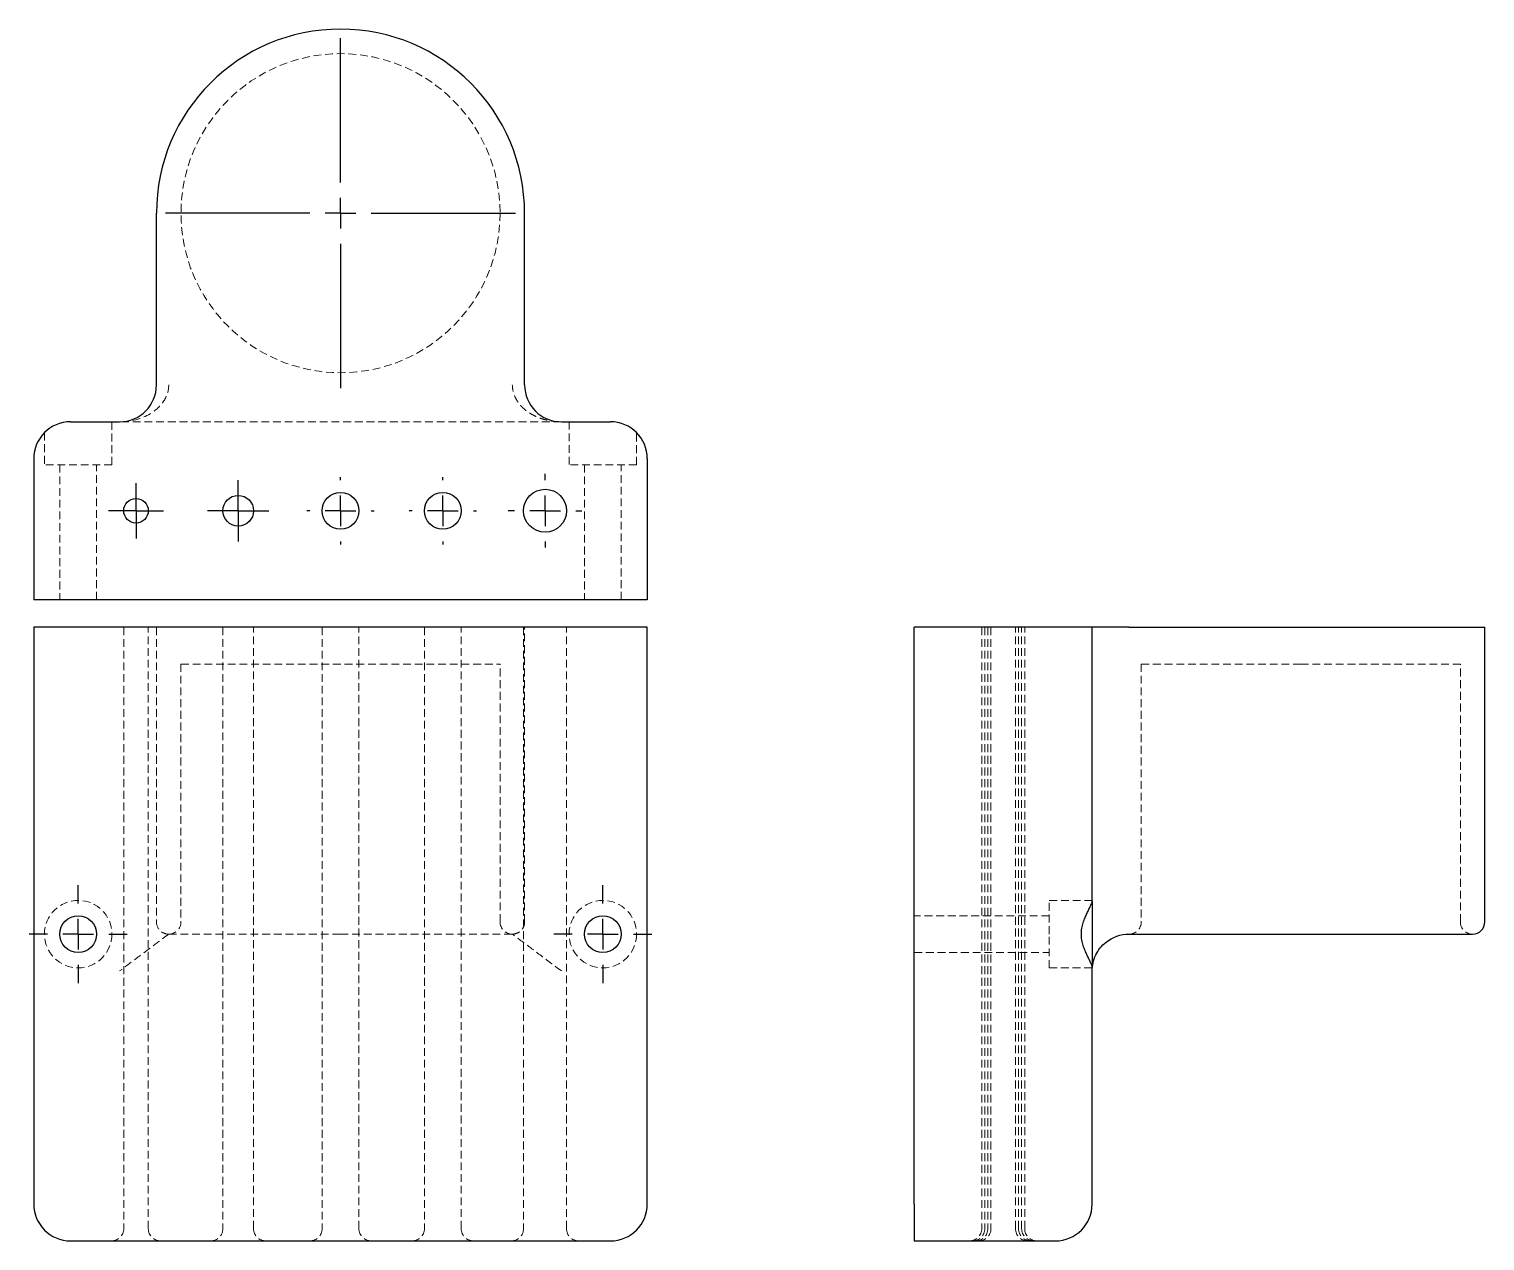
# Model space of a CAD drawing. Header units: millimetres. Extents: x 32 to 269, y 7 to 204.
import ezdxf

# ---------------------------------------------------------------- set-up
doc = ezdxf.new("R2010")
doc.units = ezdxf.units.MM
doc.linetypes.add('HIDDEN', pattern=[1.905, 1.27, -0.635])
doc.layers.add('10', color=7, linetype='Continuous')

# ---------------------------------------------------------------- blocks, each defined once
blk = doc.blocks.new('SW_CENTERMARKSYMBOL_0')
at = {"layer": '10', "color": 0}
for p, q in [((0, 5), (0, 8)), ((0, 0), (0, 2.5)), ((-5, 0), (-8, 0)), ((0, 0), (-2.5, 0)), ((0, 0), (0, -2.5)), ((0, 0), (2.5, 0)), ((5, 0), (8, 0)), ((0, -5), (0, -8))]:
    blk.add_line(p, q, dxfattribs=at)
blk = doc.blocks.new('SW_CENTERMARKSYMBOL_1')
at = {"layer": '10', "color": 0}
for p, q in [((0, 5), (0, 8)), ((0, 0), (0, 2.5)), ((-5, 0), (-8, 0)), ((0, 0), (-2.5, 0)), ((0, 0), (0, -2.5)), ((0, 0), (2.5, 0)), ((5, 0), (8, 0)), ((0, -5), (0, -8))]:
    blk.add_line(p, q, dxfattribs=at)
blk = doc.blocks.new('SW_CENTERMARKSYMBOL_2')
at = {"layer": '10', "color": 0}
for p, q in [((0, 5), (0, 28.499987)), ((0, 0), (0, 2.5)), ((-5, 0), (-28.499987, 0)), ((0, 0), (-2.5, 0)), ((0, 0), (0, -2.5)), ((0, 0), (2.5, 0)), ((5, 0), (28.499987, 0)), ((0, -5), (0, -28.499987))]:
    blk.add_line(p, q, dxfattribs=at)
blk = doc.blocks.new('SW_CENTERMARKSYMBOL_3')
at = {"layer": '10', "color": 0}
for p, q in [((0, 5), (0, 6)), ((0, 0), (0, 2.5)), ((-5, 0), (-6, 0)), ((0, 0), (-2.5, 0)), ((0, 0), (0, -2.5)), ((0, 0), (2.5, 0)), ((5, 0), (6, 0)), ((0, -5), (0, -6))]:
    blk.add_line(p, q, dxfattribs=at)
blk = doc.blocks.new('SW_CENTERMARKSYMBOL_4')
at = {"layer": '10', "color": 0}
for p, q in [((0, 5), (0, 5.5)), ((0, 0), (0, 2.5)), ((-5, 0), (-5.5, 0)), ((0, 0), (-2.5, 0)), ((0, 0), (0, -2.5)), ((0, 0), (2.5, 0)), ((5, 0), (5.5, 0)), ((0, -5), (0, -5.5))]:
    blk.add_line(p, q, dxfattribs=at)
blk = doc.blocks.new('SW_CENTERMARKSYMBOL_5')
at = {"layer": '10', "color": 0}
for p, q in [((0, 5), (0, 5.5)), ((0, 0), (0, 2.5)), ((-5, 0), (-5.5, 0)), ((0, 0), (-2.5, 0)), ((0, 0), (0, -2.5)), ((0, 0), (2.5, 0)), ((5, 0), (5.5, 0)), ((0, -5), (0, -5.5))]:
    blk.add_line(p, q, dxfattribs=at)
blk = doc.blocks.new('SW_CENTERMARKSYMBOL_6')
at = {"layer": '10', "color": 0}
for p, q in [((0, 2.5), (0, 5)), ((0, 0), (0, 2.5)), ((-2.5, 0), (-5, 0)), ((0, 0), (-2.5, 0)), ((0, 0), (0, -2.5)), ((0, 0), (2.5, 0)), ((2.5, 0), (5, 0)), ((0, -2.5), (0, -5))]:
    blk.add_line(p, q, dxfattribs=at)
blk = doc.blocks.new('SW_CENTERMARKSYMBOL_7')
at = {"layer": '10', "color": 0}
for p, q in [((0, 2.5), (0, 4.499999)), ((0, 0), (0, 2.5)), ((-2.5, 0), (-4.499999, 0)), ((0, 0), (-2.5, 0)), ((0, 0), (0, -2.5)), ((0, 0), (2.5, 0)), ((2.5, 0), (4.499999, 0)), ((0, -2.5), (0, -4.499999))]:
    blk.add_line(p, q, dxfattribs=at)

msp = doc.modelspace()

# ---------------------------------------------------------------- linework, layer by layer
at = {"color": 7, "linetype": 'Continuous', "lineweight": 25}
for p, q in [((53, 146.5), (53, 174.5)), ((113, 146.5), (113, 174.5)), ((39, 140.5), (47, 140.5)), ((119, 140.5), (127, 140.5)), ((33, 134.5), (33, 111.5)), ((133, 134.5), (133, 111.5)), ((133, 111.5), (33, 111.5)), ((33, 107), (33, 13)), ((133, 107), (33, 107)), ((133, 13), (133, 107)), ((176.5, 13), (176.5, 107)), ((199.5, 107), (176.5, 107)), ((205.5, 107), (199.5, 107)), ((205.5, 62.36), (205.5, 107)), ((211.5, 107), (205.5, 107)), ((211.5, 107), (239.5, 107)), ((239.5, 107), (269.5, 107)), ((269.5, 59), (269.5, 107)), ((205.5, 62.36), (205.5, 51.64)), ((211.5, 57), (239.5, 57)), ((239.5, 57), (267.5, 57)), ((205.5, 13), (205.5, 51.64)), ((176.5, 13), (176.5, 7)), ((39, 7), (127, 7)), ((176.5, 7), (199.5, 7))]:
    msp.add_line(p, q, dxfattribs=at)
at = {"color": 7, "linetype": 'HIDDEN', "lineweight": 18}
for p, q in [((45.75, 133.5), (45.75, 140.5)), ((119, 140.5), (47, 140.5)), ((120.25, 140.5), (120.25, 133.5)), ((34.75, 138.74), (34.75, 133.5)), ((131.25, 133.5), (131.25, 138.77)), ((45.75, 133.5), (34.75, 133.5)), ((37.25, 133.5), (37.25, 111.5)), ((43.25, 111.5), (43.25, 133.5)), ((131.25, 133.5), (120.25, 133.5)), ((122.75, 133.5), (122.75, 111.5)), ((128.75, 111.5), (128.75, 133.5)), ((47.67, 107), (47.67, 9)), ((51.67, 9), (51.67, 107)), ((53, 107), (53, 59)), ((63.83, 107), (63.83, 9)), ((68.83, 9), (68.83, 107)), ((80, 107), (80, 9)), ((86, 9), (86, 107)), ((96.67, 107), (96.67, 9)), ((102.67, 9), (102.67, 107)), ((112.83, 107), (112.83, 9)), ((113, 59), (113, 107)), ((119.83, 9), (119.83, 107)), ((187.5, 107), (187.5, 9)), ((188, 107), (188, 9)), ((188.5, 107), (188.5, 9)), ((189, 107), (189, 9)), ((193, 9), (193, 107)), ((193.5, 9), (193.5, 107)), ((194, 9), (194, 107)), ((194.5, 9), (194.5, 107)), ((57, 101), (109, 101)), ((57, 101), (57, 59)), ((109, 59), (109, 101)), ((213.5, 101), (239.5, 101)), ((213.5, 101), (213.5, 59)), ((239.5, 101), (265.5, 101)), ((265.5, 59), (265.5, 101)), ((198.5, 57), (198.5, 62.5)), ((205.5, 62.5), (198.5, 62.5)), ((198.5, 60), (176.5, 60)), ((55, 57), (83, 57)), ((83, 57), (111, 57)), ((198.5, 51.5), (198.5, 57)), ((176.5, 54), (198.5, 54)), ((198.5, 51.5), (205.5, 51.5))]:
    msp.add_line(p, q, dxfattribs=at)
for centre, radius in [((83, 174.5), 26), ((40.25, 57), 5.5), ((125.75, 57), 5.5)]:
    msp.add_circle(centre, radius, dxfattribs=at)
at = {"color": 7, "linetype": 'Continuous', "lineweight": 25}
for centre, radius in [((66.33, 126), 2.5), ((83, 126), 3), ((99.67, 126), 3), ((116.33, 126), 3.5), ((49.67, 126), 2), ((40.25, 57), 3), ((125.75, 57), 3)]:
    msp.add_circle(centre, radius, dxfattribs=at)
for centre, radius, start, end in [((83, 174.5), 30, 0, 180), ((47, 146.5), 6, 270, 0), ((119, 146.5), 6, 180, 270), ((39, 134.5), 6, 90, 180), ((127, 134.5), 6, 0, 90), ((267.5, 59), 2, 270, 0), ((39, 13), 6, 180, 270), ((127, 13), 6, 270, 0), ((199.5, 13), 6, 270, 0)]:
    msp.add_arc(centre, radius, start, end, dxfattribs=at)
at = {"color": 7, "linetype": 'HIDDEN', "lineweight": 18}
for centre, start, end in [((55, 59), 270, 0), ((111, 59), 180, 270), ((211.5, 59), 270, 0), ((267.5, 59), 180, 270), ((45.67, 9), 270, 0), ((53.67, 9), 180, 270), ((61.83, 9), 270, 0), ((70.83, 9), 180, 270), ((78, 9), 270, 0), ((88, 9), 180, 270), ((94.67, 9), 270, 0), ((104.67, 9), 180, 270), ((110.83, 9), 270, 0), ((121.83, 9), 180, 270), ((185.5, 9), 270, 0), ((186, 9), 270, 0), ((186.5, 9), 270, 0), ((187, 9), 270, 0), ((195, 9), 180, 270), ((195.5, 9), 180, 270), ((196, 9), 180, 270), ((196.5, 9), 180, 270)]:
    msp.add_arc(centre, 2, start, end, dxfattribs=at)
for points, knots in [([(55, 146.5), (55, 145.6), (54.45, 143.81), (51.78, 141.29), (48.8, 140.5), (47, 140.5)], [-1.570796, -1.570796, -1.570796, -1.570796, -1.121997, -0.673198, 0, 0, 0, 0]), ([(118.58, 140.53), (118.3, 140.54), (117.67, 140.56), (116.79, 140.72), (115.99, 140.93), (115.34, 141.16), (114.77, 141.4), (114.25, 141.67), (113.78, 141.95), (113.29, 142.29), (112.8, 142.69), (112.18, 143.33), (111.58, 144.19), (111.09, 145.32), (111.03, 146.12), (111, 146.5)], [0, 0, 0, 0, 0.087001, 0.192357, 0.273003, 0.338221, 0.399498, 0.456865, 0.510362, 0.560035, 0.627633, 0.690885, 0.805388, 0.906911, 1, 1, 1, 1]), ([(55, 57), (55, 57), (54.45, 56.59), (51.78, 54.58), (48.8, 52.35), (47, 51)], [-1.570796, -1.570796, -1.570796, -1.570796, -1.121997, -0.673198, 0, 0, 0, 0]), ([(53, 59), (53, 58.4), (53.5, 57.37), (54.55, 57), (55, 57)], [0, 0, 0, 0, 0.571429, 1, 1, 1, 1]), ([(113, 59), (113, 58.74), (112.95, 58.48), (112.75, 57.99), (112.6, 57.77), (112.23, 57.4), (112.01, 57.25), (111.52, 57.05), (111.26, 57), (111, 57)], [0, 0, 0, 0, 0.25, 0.25, 0.5, 0.5, 0.75, 0.75, 1, 1, 1, 1]), ([(119, 51), (117.8, 51.9), (115.41, 53.69), (112.05, 56.21), (111, 57), (111, 57)], [0, 0, 0, 0, 0.448799, 0.897598, 1.570796, 1.570796, 1.570796, 1.570796])]:
    msp.add_open_spline(points, degree=3, knots=knots, dxfattribs=at)
at = {"color": 7, "linetype": 'Continuous', "lineweight": 25}
for points, knots in [([(205.5, 51.64), (205.5, 51.72), (205.48, 51.82), (205.39, 52.06), (205.32, 52.21), (205.17, 52.54), (205.08, 52.73), (204.88, 53.13), (204.77, 53.36), (204.55, 53.82), (204.44, 54.07), (204.22, 54.59), (204.12, 54.87), (203.94, 55.44), (203.87, 55.74), (203.76, 56.36), (203.74, 56.68), (203.74, 57.31), (203.76, 57.64), (203.87, 58.25), (203.94, 58.55), (204.12, 59.13), (204.22, 59.41), (204.44, 59.93), (204.55, 60.18), (204.77, 60.65), (204.88, 60.86), (205.07, 61.27), (205.17, 61.45), (205.32, 61.79), (205.39, 61.94), (205.48, 62.18), (205.5, 62.28), (205.5, 62.36)], [0, 0, 0, 0, 0.0625, 0.0625, 0.125, 0.125, 0.1875, 0.1875, 0.25, 0.25, 0.3125, 0.3125, 0.375, 0.375, 0.4375, 0.4375, 0.5, 0.5, 0.5625, 0.5625, 0.625, 0.625, 0.6875, 0.6875, 0.75, 0.75, 0.8125, 0.8125, 0.875, 0.875, 0.9375, 0.9375, 1, 1, 1, 1]), ([(205.5, 51), (205.5, 51.9), (205.91, 53.69), (207.92, 56.21), (210.15, 57), (211.5, 57)], [0, 0, 0, 0, 0.448799, 0.897598, 1.570796, 1.570796, 1.570796, 1.570796])]:
    msp.add_open_spline(points, degree=3, knots=knots, dxfattribs=at)

# ---------------------------------------------------------------- block references
at = {"layer": '10'}
for name, p in [('SW_CENTERMARKSYMBOL_2', (83, 174.5)), ('SW_CENTERMARKSYMBOL_7', (49.67, 126)), ('SW_CENTERMARKSYMBOL_6', (66.33, 126)), ('SW_CENTERMARKSYMBOL_5', (83, 126)), ('SW_CENTERMARKSYMBOL_4', (99.67, 126)), ('SW_CENTERMARKSYMBOL_3', (116.33, 126)), ('SW_CENTERMARKSYMBOL_1', (40.25, 57)), ('SW_CENTERMARKSYMBOL_0', (125.75, 57))]:
    msp.add_blockref(name, p, dxfattribs=at)

doc.saveas('drawing.dxf')
